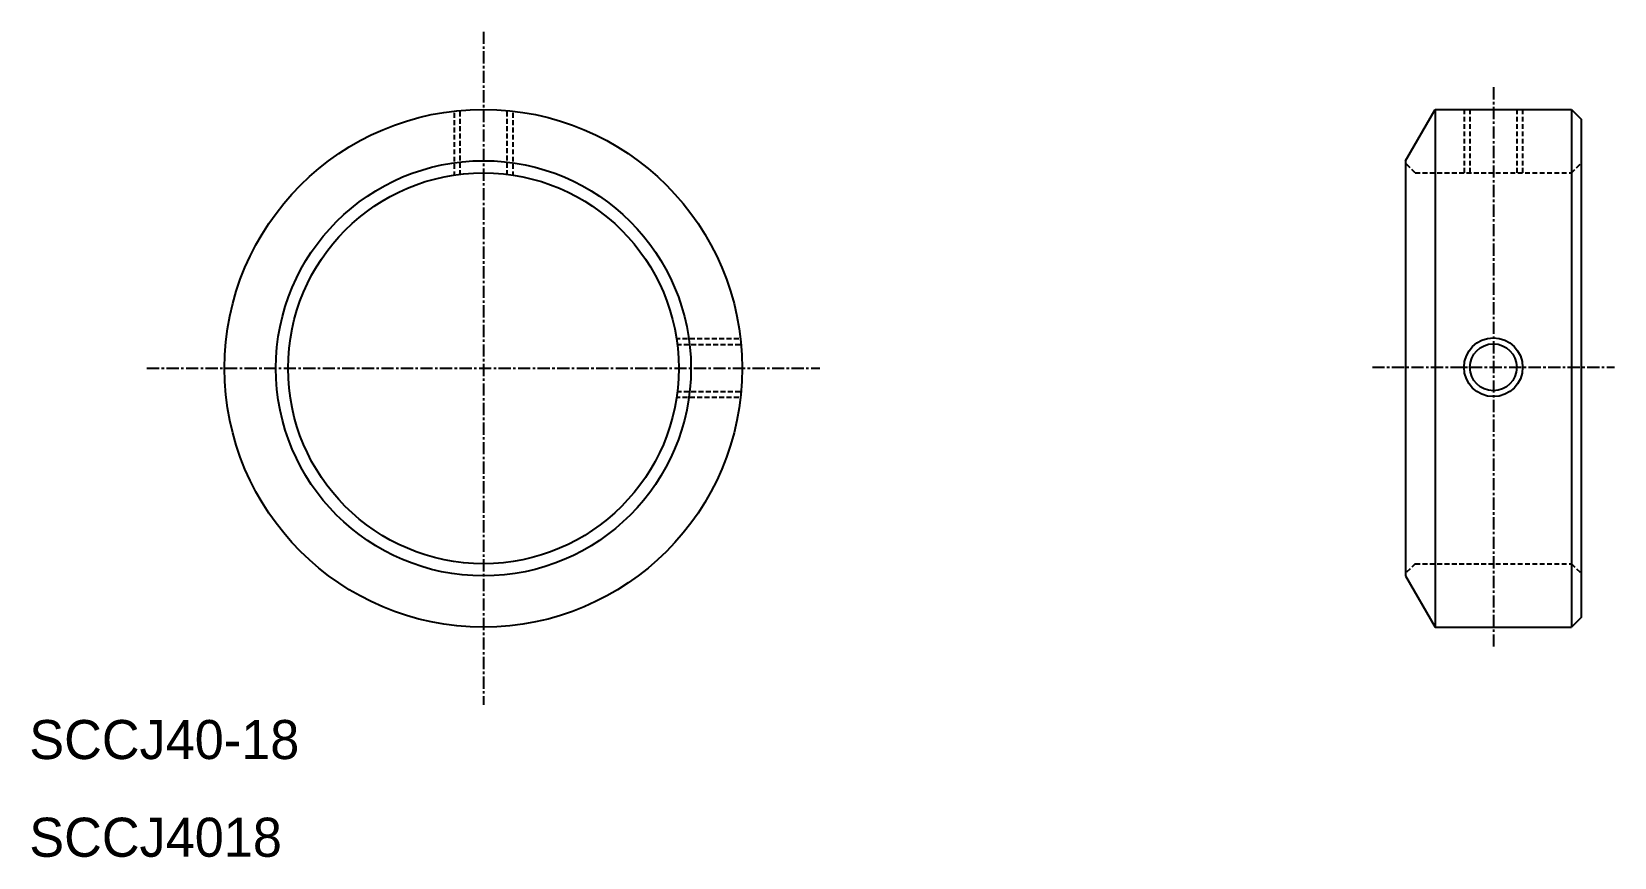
# Model space of a CAD drawing. Extents: x 10 to 172, y 10 to 94.
import ezdxf

# ---------------------------------------------------------------- set-up
doc = ezdxf.new("R2010")
doc.units = 0
doc.linetypes.add('CENTER', pattern=[2, 1.25, -0.25, 0.25, -0.25])
doc.linetypes.add('DASHED', pattern=[0.75, 0.5, -0.25])
doc.layers.get('0').update_dxf_attribs({"linetype": 'CONTINUOUS'})
doc.layers.add('CENTER', color=1, linetype='CENTER')

msp = doc.modelspace()

# ---------------------------------------------------------------- linework, layer by layer
at = {"color": 3, "linetype": 'DASHED'}
for p, q in [((53.5, 86.15), (53.5, 79.77)), ((54.1, 86.28), (54.1, 79.86)), ((58.9, 86.28), (58.9, 79.86)), ((59.5, 86.15), (59.5, 79.77)), ((156.91, 86.5), (156.91, 80)), ((157.51, 86.5), (157.51, 80)), ((162.31, 86.5), (162.31, 80)), ((162.91, 86.5), (162.91, 80)), ((151.91, 80), (150.91, 81)), ((151.91, 80), (167.91, 80)), ((167.91, 80), (168.91, 81)), ((82.65, 63), (76.27, 63)), ((82.78, 62.4), (76.36, 62.4)), ((82.65, 57), (76.27, 57)), ((82.78, 57.6), (76.36, 57.6)), ((151.91, 40), (150.91, 39)), ((151.91, 40), (167.91, 40)), ((167.91, 40), (168.91, 39))]:
    msp.add_line(p, q, dxfattribs=at)
at = {"color": 7, "linetype": 'CONTINUOUS'}
for p, q in [((150.91, 81.25), (153.94, 86.5)), ((153.94, 86.5), (153.94, 33.5)), ((153.94, 86.5), (167.91, 86.5)), ((167.91, 86.5), (167.91, 33.5)), ((167.91, 86.5), (168.91, 85.5)), ((168.91, 85.5), (168.91, 34.5)), ((150.91, 81.25), (150.91, 38.75)), ((157.41, 40), (157.41, 40)), ((159.91, 40), (159.91, 40)), ((150.91, 38.75), (153.94, 33.5)), ((168.91, 34.5), (167.91, 33.5)), ((153.94, 33.5), (167.91, 33.5))]:
    msp.add_line(p, q, dxfattribs=at)
for centre, radius in [((56.5, 60), 26.5), ((56.5, 60), 21.25), ((56.5, 60), 20), ((159.91, 60.1), 2.4)]:
    msp.add_circle(centre, radius, dxfattribs=at)
at = {"color": 3, "linetype": 'CONTINUOUS'}
msp.add_circle((159.91, 60.1), 3, dxfattribs=at)
at = {"layer": 'CENTER', "color": 1, "linetype": 'CENTER'}
for p, q in [((56.5, 94.45), (56.5, 25.55)), ((159.91, 88.76), (159.91, 31.44)), ((22.05, 60), (90.95, 60)), ((147.52, 60.1), (172.3, 60.1))]:
    msp.add_line(p, q, dxfattribs=at)

# ---------------------------------------------------------------- texts
at = {"color": 7, "linetype": 'CONTINUOUS'}
for s, p in [('SCCJ40-18', (10, 20)), ('SCCJ4018', (10, 10))]:
    msp.add_text(s, height=4, dxfattribs=at).set_placement(p)

doc.saveas('drawing.dxf')
